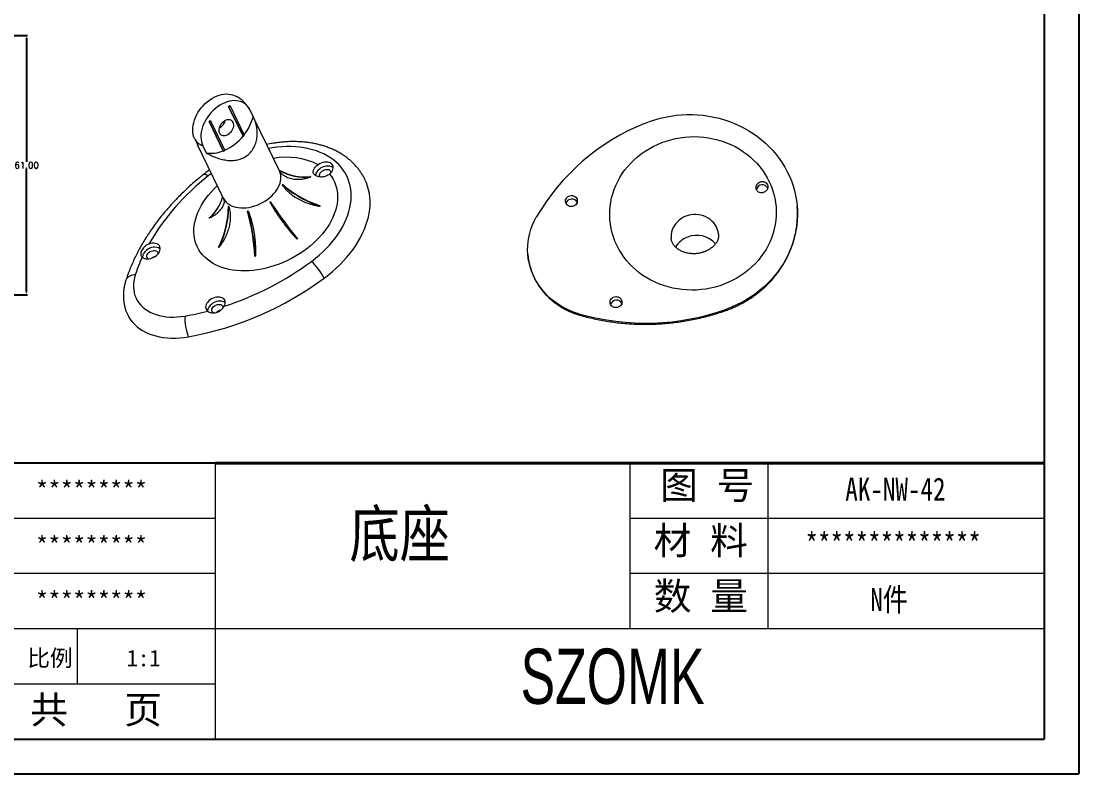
# Model space of a CAD drawing. Header units: inches. Extents: x 725 to 5279, y 573 to 1304.
# Drawn here: x 4174.5 to 4423.3, y 573 to 750.1 of the extents above; entities that cross this region are included whole.
import ezdxf

# ---------------------------------------------------------------- set-up
doc = ezdxf.new("R2010")
doc.units = ezdxf.units.IN
doc.layers.add('文字', color=81, linetype='Continuous')
doc.layers.add('粗实线', color=7, linetype='Continuous', lineweight=30)
doc.layers.add('细实线', color=3, linetype='Continuous', lineweight=9)
doc.styles.get("Standard").update_dxf_attribs({"font": 'txt', "bigfont": 'gbcbig.shx'})
doc.styles.add('宋体', font='', dxfattribs={"width": 0.8, "height": 3.5})
doc.styles.add('长仿宋', font='', dxfattribs={"width": 0.7, "height": 4})
doc.styles.get('宋体').set_extended_font_data('SimSun')
doc.styles.get('长仿宋').set_extended_font_data('SimSun')
doc.dimstyles.new('2', dxfattribs={"dimtxt": 1.5, "dimasz": 0.6, "dimexe": 0.18, "dimexo": 0.0625, "dimgap": 0.09, "dimtad": 0, "dimtih": 1, "dimtoh": 1, "dimzin": 0, "dimdsep": 46, "dimtxsty": 'Standard', "dimcen": 0, "dimclrd": 3, "dimclre": 3, "dimadec": 0, "dimazin": 2, "dimtfac": 1, "dimtofl": 0, "dimtmove": 0, "dimatfit": 3, "dimfxl": 1, "dimtolj": 1, "dimtzin": 0, "dimarcsym": 0})

# ---------------------------------------------------------------- blocks, each defined once
blk = doc.blocks.new('*D66')
at = {"color": 3, "lineweight": -2}
for p, q in [((4124.5, 746.71), (4175.94, 746.71)), ((4175.76, 746.11), (4175.76, 717.05)), ((4175.76, 686.31), (4175.76, 715.37)), ((4124.5, 685.71), (4175.94, 685.71))]:
    blk.add_line(p, q, dxfattribs=at)
at = {"color": 3}
for points in [[(4175.66, 746.11), (4175.86, 746.11), (4175.76, 746.71)], [(4175.66, 686.31), (4175.86, 686.31), (4175.76, 685.71)]]:
    blk.add_solid(points, dxfattribs=at)
at = {"layer": 'Defpoints', "color": 0}
for p in [(4124.43, 746.71), (4175.76, 746.71), (4124.43, 685.71)]:
    blk.add_point(p, dxfattribs=at)
at = {"color": 0, "insert": (4175.76, 716.21), "char_height": 1.5, "attachment_point": 5}
blk.add_mtext('\\A1;61.00', dxfattribs=at)

msp = doc.modelspace()

# ---------------------------------------------------------------- linework, layer by layer
for p, q in [((4423.309, 914.276), (4423.309, 572.957)), ((4415.183, 906.15), (4415.183, 581.083)), ((4220.143, 646.097), (4122.623, 646.097)), ((3953.077, 581.083), (4415.183, 581.083)), ((3940.586, 572.957), (4423.309, 572.957))]:
    msp.add_line(p, q)
at = {"color": 7, "linetype": 'Continuous', "lineweight": 15}
for p, q in [((4223.285, 730.056), (4223.556, 730.265)), ((4226.675, 723.06), (4223.285, 730.056)), ((4223.361, 729.993), (4223.285, 730.056)), ((4223.361, 729.993), (4223.632, 730.202)), ((4226.751, 722.996), (4223.361, 729.993)), ((4223.632, 730.202), (4223.556, 730.265)), ((4223.632, 730.202), (4226.983, 723.286)), ((4229.047, 727.672), (4228.26, 729.298)), ((4218.684, 726.511), (4218.955, 726.72)), ((4218.761, 726.448), (4219.031, 726.657)), ((4219.031, 726.657), (4218.955, 726.72)), ((4219.031, 726.657), (4222.421, 719.66)), ((4235.262, 714.873), (4229.236, 727.312)), ((4222.035, 719.596), (4218.684, 726.511)), ((4218.761, 726.448), (4218.684, 726.511)), ((4222.112, 719.533), (4218.761, 726.448)), ((4215.307, 722.375), (4216.095, 720.749)), ((4226.675, 723.06), (4226.751, 722.996)), ((4216.005, 720.906), (4222.034, 708.464)), ((4217.22, 720.792), (4218.008, 719.166)), ((4222.035, 719.596), (4222.112, 719.533)), ((4220.552, 681.664), (4220.418, 681.55))]:
    msp.add_line(p, q, dxfattribs=at)
at = {"color": 8, "linetype": 'Continuous', "lineweight": 15}
msp.add_line((4219.228, 714.254), (4218.499, 713.689), dxfattribs=at)
at = {"color": 7, "linetype": 'Continuous', "lineweight": 15, "flags": 128}
for points in [[(4215.307, 722.375), (4215.114, 722.845), (4214.973, 723.348), (4214.884, 723.882), (4214.85, 724.44), (4214.869, 725.019), (4214.943, 725.611), (4215.069, 726.213), (4215.248, 726.819), (4215.478, 727.423), (4215.756, 728.02), (4216.079, 728.604), (4216.446, 729.17), (4216.853, 729.714), (4217.295, 730.229), (4217.769, 730.712), (4218.272, 731.157), (4218.797, 731.562), (4219.341, 731.922), (4219.898, 732.234), (4220.463, 732.496), (4221.032, 732.704), (4221.599, 732.857), (4222.159, 732.954), (4222.707, 732.993), (4223.238, 732.975), (4223.747, 732.899), (4224.229, 732.767), (4224.298, 732.743)], [(4228.26, 729.298), (4228.016, 729.729), (4227.725, 730.117), (4227.389, 730.46), (4227.011, 730.754), (4226.594, 730.995), (4226.142, 731.184), (4225.66, 731.316), (4225.151, 731.392), (4224.62, 731.41), (4224.072, 731.37), (4223.512, 731.274), (4222.945, 731.12), (4222.376, 730.912), (4221.811, 730.651), (4221.254, 730.339), (4220.71, 729.979), (4220.185, 729.574), (4219.683, 729.128), (4219.208, 728.646), (4218.766, 728.13), (4218.359, 727.587), (4217.992, 727.021), (4217.669, 726.436), (4217.391, 725.84), (4217.161, 725.236), (4216.982, 724.63), (4216.856, 724.028), (4216.782, 723.435), (4216.763, 722.857), (4216.797, 722.298), (4216.886, 721.765), (4217.027, 721.261), (4217.22, 720.792)], [(4224.364, 726.296), (4224.222, 726.519), (4224.035, 726.697), (4223.809, 726.825), (4223.55, 726.899), (4223.266, 726.916), (4222.967, 726.877), (4222.661, 726.782), (4222.357, 726.634), (4222.065, 726.438), (4221.793, 726.2), (4221.55, 725.926), (4221.343, 725.626), (4221.179, 725.308), (4221.062, 724.982), (4220.996, 724.658), (4220.983, 724.346), (4221.024, 724.054), (4221.116, 723.793), (4221.258, 723.57), (4221.445, 723.392), (4221.671, 723.264), (4221.93, 723.19), (4222.213, 723.173), (4222.513, 723.212), (4222.819, 723.307), (4223.123, 723.455), (4223.415, 723.651), (4223.687, 723.889), (4223.93, 724.163), (4224.137, 724.463), (4224.301, 724.781), (4224.418, 725.107), (4224.484, 725.431), (4224.497, 725.744), (4224.456, 726.035), (4224.364, 726.296)], [(4321.151, 726.059), (4322.339, 726.517), (4323.55, 726.92), (4324.781, 727.267), (4326.028, 727.558), (4327.288, 727.791), (4328.559, 727.965), (4329.837, 728.082), (4331.118, 728.139), (4332.4, 728.138), (4333.68, 728.078), (4334.954, 727.959), (4336.219, 727.781), (4337.472, 727.545), (4338.71, 727.252), (4339.93, 726.902), (4341.129, 726.497), (4342.303, 726.036), (4343.451, 725.522), (4344.568, 724.955), (4345.652, 724.337), (4346.701, 723.67), (4347.712, 722.955), (4348.683, 722.194), (4349.61, 721.388), (4350.492, 720.541), (4351.327, 719.653), (4352.112, 718.728), (4352.846, 717.767), (4353.526, 716.773), (4354.151, 715.749), (4354.719, 714.696), (4355.23, 713.617), (4355.681, 712.516), (4356.072, 711.395), (4356.401, 710.257), (4356.669, 709.104), (4356.873, 707.939), (4357.014, 706.766), (4357.091, 705.587), (4357.105, 704.405), (4357.054, 703.223), (4356.94, 702.044), (4356.762, 700.871), (4356.521, 699.707), (4356.217, 698.555), (4355.852, 697.417), (4355.426, 696.297), (4354.94, 695.197), (4354.396, 694.12), (4353.794, 693.069), (4353.137, 692.046), (4352.425, 691.054), (4351.662, 690.095), (4350.847, 689.172), (4349.985, 688.287), (4349.076, 687.442), (4348.123, 686.639), (4347.129, 685.881), (4346.096, 685.169), (4345.026, 684.504), (4343.922, 683.89), (4342.787, 683.326), (4341.623, 682.815), (4340.434, 682.357)], [(4339.878, 688.223), (4338.829, 687.851), (4337.76, 687.535), (4336.674, 687.275), (4335.574, 687.072), (4334.464, 686.928), (4333.348, 686.842), (4332.229, 686.815), (4331.111, 686.847), (4329.998, 686.937), (4328.893, 687.087), (4327.8, 687.294), (4326.723, 687.558), (4325.664, 687.879), (4324.628, 688.256), (4323.617, 688.687), (4322.636, 689.17), (4321.687, 689.705), (4320.773, 690.289), (4319.897, 690.921), (4319.063, 691.598), (4318.273, 692.319), (4317.529, 693.08), (4316.834, 693.88), (4316.19, 694.716), (4315.6, 695.585), (4315.065, 696.485), (4314.587, 697.412), (4314.167, 698.363), (4313.807, 699.335), (4313.508, 700.326), (4313.272, 701.331), (4313.098, 702.348), (4312.987, 703.373), (4312.941, 704.403), (4312.958, 705.434), (4313.039, 706.464), (4313.183, 707.489), (4313.391, 708.505), (4313.661, 709.509), (4313.993, 710.498), (4314.385, 711.469), (4314.836, 712.418), (4315.345, 713.343), (4315.91, 714.24), (4316.529, 715.106), (4317.201, 715.939), (4317.922, 716.736), (4318.691, 717.495), (4319.506, 718.212), (4320.362, 718.886), (4321.259, 719.514), (4322.192, 720.094), (4323.159, 720.625), (4324.156, 721.104), (4325.181, 721.53), (4326.23, 721.902), (4327.299, 722.219), (4328.385, 722.479), (4329.485, 722.681), (4330.595, 722.826), (4331.711, 722.912), (4332.83, 722.939), (4333.948, 722.907), (4335.061, 722.816), (4336.166, 722.667), (4337.259, 722.46), (4338.336, 722.195), (4339.395, 721.874), (4340.431, 721.498), (4341.442, 721.067), (4342.423, 720.584), (4343.373, 720.049), (4344.286, 719.465), (4345.162, 718.833), (4345.996, 718.156), (4346.786, 717.435), (4347.53, 716.673), (4348.225, 715.873), (4348.869, 715.037), (4349.459, 714.168), (4349.994, 713.269), (4350.473, 712.342), (4350.892, 711.391), (4351.252, 710.419), (4351.551, 709.428), (4351.787, 708.423), (4351.961, 707.406), (4352.072, 706.381), (4352.118, 705.351), (4352.101, 704.319), (4352.02, 703.29), (4351.876, 702.265), (4351.668, 701.249), (4351.398, 700.245), (4351.066, 699.256), (4350.674, 698.285), (4350.223, 697.336), (4349.714, 696.411), (4349.149, 695.514), (4348.53, 694.648), (4347.858, 693.814), (4347.137, 693.017), (4346.368, 692.259), (4345.553, 691.542), (4344.697, 690.868), (4343.8, 690.24), (4342.867, 689.66), (4341.9, 689.129), (4340.903, 688.65), (4339.878, 688.223)], [(4247.031, 714.13), (4247.307, 714.398), (4247.535, 714.687), (4247.708, 714.987), (4247.821, 715.292), (4247.872, 715.591), (4247.859, 715.878), (4247.783, 716.145), (4247.645, 716.383), (4247.45, 716.587), (4247.202, 716.75), (4246.909, 716.868), (4246.578, 716.939), (4246.219, 716.959), (4245.842, 716.929), (4245.457, 716.85), (4245.075, 716.722), (4244.706, 716.551), (4244.36, 716.341)], [(4244.84, 713.445), (4244.758, 713.564), (4244.69, 713.758), (4244.685, 713.972), (4244.741, 714.197), (4244.856, 714.422), (4245.025, 714.637), (4245.24, 714.831)], [(4245.24, 714.831), (4245.491, 714.996), (4245.765, 715.123), (4246.051, 715.207), (4246.335, 715.244), (4246.603, 715.231), (4246.844, 715.171), (4247.045, 715.065), (4247.197, 714.918), (4247.294, 714.738), (4247.331, 714.533), (4247.325, 714.418)], [(4245.757, 689.626), (4246.749, 690.39), (4247.705, 691.183), (4248.622, 692.001), (4249.499, 692.843), (4250.333, 693.707), (4251.121, 694.591), (4251.862, 695.492), (4252.555, 696.409), (4253.197, 697.339), (4253.787, 698.279), (4254.323, 699.228), (4254.804, 700.183), (4255.229, 701.141), (4255.596, 702.101), (4255.906, 703.06), (4256.156, 704.015), (4256.347, 704.964), (4256.478, 705.905), (4256.548, 706.836), (4256.558, 707.753), (4256.507, 708.655), (4256.396, 709.54), (4256.224, 710.406), (4255.993, 711.249), (4255.703, 712.069), (4255.354, 712.862), (4255.351, 712.869)], [(4304.457, 706.592), (4304.166, 706.513), (4303.864, 706.492), (4303.565, 706.533), (4303.283, 706.631), (4303.032, 706.783), (4302.822, 706.982), (4302.665, 707.219), (4302.567, 707.481), (4302.532, 707.758), (4302.564, 708.036), (4302.659, 708.302), (4302.813, 708.544), (4303.02, 708.75), (4303.27, 708.91), (4303.55, 709.018), (4303.849, 709.069), (4304.151, 709.059), (4304.443, 708.989), (4304.711, 708.863), (4304.943, 708.686), (4305.127, 708.467), (4305.255, 708.216), (4305.322, 707.945), (4305.324, 707.666), (4305.26, 707.392), (4305.135, 707.137), (4304.953, 706.912), (4304.723, 706.727), (4304.457, 706.592)], [(4305.697, 681.242), (4304.674, 681.57), (4303.676, 681.957), (4302.707, 682.4), (4301.77, 682.899), (4300.87, 683.45), (4300.009, 684.053), (4299.191, 684.704), (4298.42, 685.402), (4297.697, 686.142), (4297.026, 686.924), (4296.41, 687.743), (4295.851, 688.596), (4295.351, 689.48), (4294.912, 690.392), (4294.536, 691.329), (4294.223, 692.285), (4293.976, 693.259), (4293.796, 694.245), (4293.682, 695.241), (4293.636, 696.242), (4293.657, 697.245), (4293.746, 698.246), (4293.903, 699.24), (4294.125, 700.224), (4294.414, 701.194), (4294.767, 702.147), (4295.183, 703.078), (4295.661, 703.984)], [(4202.962, 694.588), (4203.2, 694.42), (4203.483, 694.296), (4203.804, 694.218), (4204.155, 694.189), (4204.525, 694.209), (4204.905, 694.278), (4205.285, 694.394), (4205.654, 694.554), (4206.002, 694.754), (4206.32, 694.988), (4206.599, 695.25), (4206.832, 695.532), (4207.013, 695.828), (4207.136, 696.129), (4207.199, 696.427), (4207.199, 696.714), (4207.137, 696.983), (4207.014, 697.225), (4206.833, 697.435), (4206.601, 697.607), (4206.321, 697.736), (4206.004, 697.819), (4205.656, 697.853), (4205.287, 697.838), (4204.907, 697.774), (4204.527, 697.662)], [(4204.346, 694.193), (4204.215, 694.294), (4204.089, 694.458), (4204.022, 694.652), (4204.016, 694.867), (4204.073, 695.092), (4204.188, 695.317), (4204.357, 695.532), (4204.572, 695.726)], [(4204.572, 695.726), (4204.822, 695.89), (4205.097, 696.017), (4205.383, 696.101), (4205.667, 696.138), (4205.935, 696.126), (4206.175, 696.065), (4206.376, 695.959), (4206.529, 695.813), (4206.626, 695.633), (4206.662, 695.427), (4206.657, 695.313)], [(4201.336, 690.408), (4201.134, 689.681), (4200.995, 688.961), (4200.921, 688.25), (4200.91, 687.552), (4200.964, 686.87), (4201.081, 686.209), (4201.262, 685.57), (4201.506, 684.957), (4201.811, 684.373), (4202.176, 683.821), (4202.599, 683.304), (4203.078, 682.823), (4203.611, 682.382), (4204.195, 681.982), (4204.827, 681.626), (4205.505, 681.315), (4206.225, 681.051), (4206.983, 680.835), (4207.776, 680.667), (4208.6, 680.55), (4209.451, 680.482), (4210.325, 680.466), (4211.217, 680.5), (4212.124, 680.585), (4213.04, 680.72)], [(4222.232, 683.008), (4222.385, 683.307), (4222.479, 683.608), (4222.511, 683.901), (4222.481, 684.18), (4222.389, 684.437), (4222.237, 684.664), (4222.031, 684.856), (4221.774, 685.008), (4221.475, 685.114), (4221.141, 685.174), (4220.782, 685.184), (4220.407, 685.145), (4220.026, 685.057), (4219.649, 684.923), (4219.287, 684.748), (4218.95, 684.534), (4218.646, 684.288), (4218.383, 684.018), (4218.17, 683.729), (4218.011, 683.43), (4217.911, 683.13), (4217.872, 682.835), (4217.896, 682.554), (4217.982, 682.295), (4218.128, 682.064), (4218.329, 681.868)], [(4314.955, 682.802), (4314.663, 682.722), (4314.361, 682.702), (4314.062, 682.742), (4313.781, 682.84), (4313.529, 682.993), (4313.32, 683.192), (4313.163, 683.428), (4313.065, 683.691), (4313.03, 683.967), (4313.061, 684.245), (4313.156, 684.511), (4313.311, 684.753), (4313.518, 684.959), (4313.768, 685.12), (4314.048, 685.228), (4314.346, 685.278), (4314.649, 685.268), (4314.941, 685.198), (4315.209, 685.072), (4315.44, 684.895), (4315.625, 684.677), (4315.753, 684.426), (4315.82, 684.154), (4315.822, 683.875), (4315.758, 683.602), (4315.632, 683.346), (4315.451, 683.121), (4315.221, 682.937), (4314.955, 682.802)], [(4219.831, 681.441), (4219.697, 681.499), (4219.519, 681.626), (4219.394, 681.79), (4219.327, 681.984), (4219.321, 682.199), (4219.377, 682.424), (4219.493, 682.649), (4219.662, 682.863), (4219.876, 683.058)], [(4219.876, 683.058), (4220.127, 683.222), (4220.402, 683.349), (4220.688, 683.433), (4220.971, 683.47), (4221.24, 683.458), (4221.48, 683.397), (4221.681, 683.291), (4221.834, 683.145), (4221.93, 682.965), (4221.967, 682.759), (4221.955, 682.602)], [(4199.54, 680.984), (4199.819, 680.46), (4200.218, 679.839), (4200.675, 679.252), (4201.189, 678.702), (4201.757, 678.19), (4202.378, 677.718), (4203.048, 677.288), (4203.766, 676.902), (4204.529, 676.561), (4205.333, 676.267), (4206.175, 676.021), (4207.053, 675.823), (4207.963, 675.675), (4208.9, 675.577), (4209.863, 675.529), (4210.847, 675.532), (4211.848, 675.585), (4212.862, 675.689), (4213.885, 675.843)]]:
    msp.add_lwpolyline(points, dxfattribs=at)
at = {"color": 8, "linetype": 'Continuous', "lineweight": 15, "flags": 128}
for points in [[(4242.787, 693.585), (4243.716, 694.302), (4244.607, 695.047), (4245.459, 695.819), (4246.269, 696.615), (4247.034, 697.432), (4247.753, 698.268), (4248.422, 699.121), (4249.041, 699.988), (4249.608, 700.867), (4250.12, 701.754), (4250.577, 702.649), (4250.976, 703.547), (4251.317, 704.446), (4251.599, 705.344), (4251.821, 706.239), (4251.983, 707.126), (4252.083, 708.004), (4252.121, 708.87), (4252.098, 709.722), (4252.014, 710.558), (4251.868, 711.373), (4251.661, 712.168), (4251.394, 712.938), (4251.068, 713.682), (4250.683, 714.398), (4250.241, 715.083), (4249.743, 715.735), (4249.19, 716.353), (4248.584, 716.935), (4247.927, 717.479), (4247.22, 717.984), (4246.466, 718.447), (4245.668, 718.868), (4244.826, 719.246), (4243.944, 719.578), (4243.025, 719.865), (4242.071, 720.106), (4241.084, 720.299), (4240.068, 720.445), (4239.026, 720.542), (4237.961, 720.591), (4236.875, 720.591), (4235.773, 720.543), (4234.657, 720.446), (4233.53, 720.301), (4232.699, 720.164)], [(4217.438, 714.1), (4217.476, 714.123), (4217.606, 714.147), (4217.777, 714.114), (4217.986, 714.026), (4218.228, 713.883), (4218.499, 713.689)], [(4222.034, 708.464), (4222.128, 708.283), (4222.385, 707.892), (4222.697, 707.534), (4223.061, 707.213), (4223.474, 706.931), (4223.932, 706.69), (4224.432, 706.494), (4224.969, 706.342), (4225.539, 706.238), (4226.136, 706.181), (4226.754, 706.173), (4227.39, 706.212), (4228.036, 706.3), (4228.688, 706.435), (4229.34, 706.616), (4229.985, 706.841), (4230.619, 707.109), (4231.235, 707.417), (4231.829, 707.762), (4232.395, 708.142), (4232.927, 708.552), (4233.423, 708.99), (4233.876, 709.451), (4234.283, 709.932), (4234.641, 710.429), (4234.946, 710.936), (4235.196, 711.449), (4235.388, 711.965), (4235.521, 712.477), (4235.593, 712.983), (4235.605, 713.477), (4235.555, 713.956), (4235.445, 714.414), (4235.275, 714.848), (4235.262, 714.873)], [(4247.031, 714.13), (4247.471, 713.545), (4247.855, 712.928), (4248.182, 712.282), (4248.451, 711.608), (4248.66, 710.909), (4248.81, 710.188), (4248.898, 709.447), (4248.926, 708.689), (4248.893, 707.917), (4248.799, 707.133), (4248.644, 706.34), (4248.43, 705.541), (4248.156, 704.739), (4247.824, 703.937), (4247.435, 703.138), (4246.99, 702.345), (4246.491, 701.56), (4245.941, 700.786), (4245.339, 700.026), (4244.69, 699.284), (4243.995, 698.561), (4243.257, 697.86), (4242.479, 697.183), (4241.662, 696.534), (4240.811, 695.914), (4239.928, 695.326), (4239.017, 694.772), (4238.08, 694.254), (4237.122, 693.773), (4236.145, 693.332), (4235.153, 692.932), (4234.15, 692.574), (4233.139, 692.261), (4232.124, 691.992), (4231.109, 691.768), (4230.097, 691.592), (4229.092, 691.463), (4228.098, 691.382), (4227.118, 691.348), (4226.156, 691.363), (4225.214, 691.426), (4224.298, 691.537), (4223.409, 691.696), (4222.551, 691.901), (4221.728, 692.153), (4220.941, 692.45), (4220.195, 692.791), (4219.491, 693.175), (4218.833, 693.6), (4218.222, 694.066), (4217.661, 694.57), (4217.152, 695.111), (4216.697, 695.686), (4216.296, 696.294), (4215.953, 696.932), (4215.668, 697.599), (4215.441, 698.291), (4215.275, 699.006), (4215.169, 699.741), (4215.124, 700.495), (4215.139, 701.263), (4215.216, 702.044), (4215.354, 702.835), (4215.551, 703.632), (4215.808, 704.433), (4216.124, 705.236), (4216.497, 706.036), (4216.925, 706.831), (4217.409, 707.619), (4217.945, 708.396), (4218.532, 709.16), (4219.168, 709.908), (4219.85, 710.637), (4220.576, 711.345), (4220.619, 711.384)], [(4338.544, 699.885), (4338.523, 700.092), (4338.422, 700.642), (4338.257, 701.178), (4338.029, 701.693), (4337.743, 702.182), (4337.4, 702.638), (4337.005, 703.057), (4336.563, 703.434), (4336.078, 703.764), (4335.557, 704.043), (4335.006, 704.269), (4334.431, 704.437), (4333.838, 704.547), (4333.235, 704.598), (4332.629, 704.587), (4332.027, 704.517), (4331.436, 704.387), (4330.862, 704.198), (4330.314, 703.955), (4329.796, 703.658), (4329.316, 703.311), (4328.878, 702.92), (4328.488, 702.487), (4328.151, 702.019), (4327.87, 701.521), (4327.648, 700.998), (4327.489, 700.457), (4327.394, 699.904), (4327.365, 699.346), (4327.38, 698.995)], [(4340.434, 682.357), (4340.437, 682.195), (4340.415, 682.096), (4340.385, 682.067)]]:
    msp.add_lwpolyline(points, dxfattribs=at)
at = {"color": 7, "linetype": 'Continuous', "lineweight": 15}
for centre, radius, start, end in [((4221.783, 725.836), 7.35, 30.77831, 69.99129), ((4219.788, 727.488), 2.831, 296.59168, 344.17792), ((4217.698, 730.603), 11.722, 321.99712, 345.51845), ((4340.618, 677.827), 52.012, 111.9795, 149.80733), ((4218.645, 724.46), 3.935, 211.98973, 248.77986), ((4217.522, 730.458), 11.769, 294.39326, 321.04972), ((4216.861, 731.135), 12.808, 320.5499, 322.20802), ((4219.308, 726.063), 7.018, 259.32739, 292.86686), ((4218.667, 728.348), 9.464, 291.34248, 293.3712), ((4241.186, 725.609), 12.134, 240.24842, 276.5145), ((4241.262, 725.53), 12.118, 239.85548, 276.527), ((4245.957, 713.407), 2.297, 124.21365, 170.37525), ((4246.527, 713.276), 2.754, 60.68551, 132.50644), ((4252.87, 669.621), 55.887, 127.95359, 149.88431), ((4253.006, 731.381), 26.032, 229.01974, 251.74233), ((4252.984, 731.277), 26.032, 229.01974, 251.74233), ((4348.821, 710.181), 1.429, 25.77717, 166.65049), ((4212.516, 711.104), 9.647, 310.057, 346.07859), ((4212.526, 711.218), 9.663, 310.07318, 345.42281), ((4308.689, 756.221), 89.994, 212.75412, 219.63013), ((4308.797, 756.305), 89.994, 212.75412, 219.63013), ((4304.007, 706.831), 1.435, 26.87508, 162.22126), ((4201.33, 706.674), 21.911, 333.47597, 359.65699), ((4201.407, 706.61), 21.911, 333.47597, 359.65699), ((4173.463, 691.153), 56.137, 3.74197, 14.72994), ((4173.594, 691.167), 56.137, 3.74197, 14.72994), ((4333.183, 694.128), 5.526, 110.45728, 149.35224), ((4333.414, 693.895), 5.827, 40.72153, 111.78417), ((4205.858, 694.171), 2.754, 60.68551, 132.50644), ((4237.049, 678.923), 37.515, 155.3187, 162.17224), ((4205.236, 694.349), 2.227, 123.77391, 175.04368), ((4206.499, 692.694), 2.062, 109.51623, 122.18605), ((4200.088, 751.302), 71.795, 287.96466, 306.49337), ((4232.824, 683.017), 14.523, 27.06863, 46.68585), ((4200.407, 750.75), 76.11, 280.20036, 306.5729), ((4314.505, 683.04), 1.435, 26.87508, 162.22126), ((4201.721, 745.625), 65.885, 279.8931, 284.60059), ((4220.541, 681.681), 2.227, 123.77391, 175.04368), ((4221.163, 681.503), 2.754, 60.68551, 132.50644), ((4221.788, 680.058), 2.027, 101.98411, 127.58613), ((4321.334, 735.717), 56.675, 253.98376, 289.69521), ((4223.2, 679.968), 10.188, 175.76652, 203.88554)]:
    msp.add_arc(centre, radius, start, end, dxfattribs=at)
at = {"color": 8, "linetype": 'Continuous', "lineweight": 15}
for centre, radius, start, end in [((4236.977, 701.678), 16.417, 63.27257, 100.9892), ((4201.122, 688.216), 2.203, 84.41599, 154.8462), ((4305.976, 681.19), 0.284, 169.42315, 234.42029)]:
    msp.add_arc(centre, radius, start, end, dxfattribs=at)
at = {"color": 7, "linetype": 'Continuous', "lineweight": 15}
for points, knots in [([(4218.008, 719.166), (4218.352, 718.954), (4218.713, 718.752), (4219.466, 718.375), (4219.858, 718.201), (4220.671, 717.889), (4221.086, 717.754), (4221.927, 717.536), (4222.355, 717.452), (4223.007, 717.372), (4223.226, 717.353), (4223.661, 717.332), (4223.878, 717.331), (4224.527, 717.352), (4224.957, 717.402), (4225.809, 717.589), (4226.217, 717.722), (4226.997, 718.076), (4227.371, 718.299), (4228.045, 718.817), (4228.349, 719.112), (4228.754, 719.609), (4228.879, 719.782), (4229.108, 720.138), (4229.212, 720.321), (4229.496, 720.887), (4229.648, 721.288), (4229.872, 722.101), (4229.947, 722.515), (4230.009, 723.145), (4230.021, 723.356), (4230.029, 723.776), (4230.025, 723.985), (4229.991, 724.609), (4229.938, 725.021), (4229.816, 725.63), (4229.768, 725.832), (4229.659, 726.225), (4229.598, 726.418), (4229.396, 726.982), (4229.235, 727.34), (4229.047, 727.672)], [0, 0, 0, 0, 0.0625, 0.0625, 0.125, 0.125, 0.1875, 0.1875, 0.25, 0.25, 0.28125, 0.28125, 0.3125, 0.3125, 0.375, 0.375, 0.4375, 0.4375, 0.5, 0.5, 0.5625, 0.5625, 0.59375, 0.59375, 0.625, 0.625, 0.6875, 0.6875, 0.75, 0.75, 0.78125, 0.78125, 0.8125, 0.8125, 0.875, 0.875, 0.90625, 0.90625, 0.9375, 0.9375, 1, 1, 1, 1]), ([(4255.346, 712.866), (4255.311, 712.942), (4255.153, 713.286), (4254.82, 713.873), (4254.346, 714.623), (4253.82, 715.341), (4253.247, 716.029), (4252.627, 716.684), (4251.961, 717.306), (4251.251, 717.892), (4250.497, 718.442), (4249.701, 718.955), (4248.865, 719.428), (4247.99, 719.861), (4247.078, 720.252), (4246.131, 720.601), (4245.152, 720.906), (4244.142, 721.166), (4243.104, 721.381), (4242.042, 721.551), (4240.957, 721.674), (4239.853, 721.751), (4238.732, 721.782), (4237.597, 721.766), (4236.451, 721.705), (4235.296, 721.599), (4234.135, 721.446), (4233.118, 721.279), (4232.489, 721.145), (4232.248, 721.094)], [0, 0, 0, 0, 0.0104391, 0.047412, 0.0843779, 0.1213813, 0.1584684, 0.1956817, 0.2330587, 0.27063, 0.3084188, 0.3464395, 0.3846978, 0.4231909, 0.4619077, 0.5008308, 0.5399378, 0.579203, 0.6185993, 0.6580999, 0.6976797, 0.7373158, 0.7769887, 0.816682, 0.8563807, 0.8960742, 0.9357561, 0.9754226, 1, 1, 1, 1]), ([(4216.095, 720.749), (4216.045, 720.828), (4215.984, 720.926), (4215.962, 721.016), (4215.957, 721.033)], [0, 0, 0, 0, 0.8091387, 1, 1, 1, 1]), ([(4218.803, 715.132), (4218.749, 715.095), (4218.366, 714.826), (4217.915, 714.478), (4217.52, 714.165), (4217.438, 714.1)], [0, 0, 0, 0, 0.1132289, 0.8151085, 1, 1, 1, 1]), ([(4235.74, 714.228), (4235.73, 714.236), (4235.695, 714.265), (4235.599, 714.361), (4235.464, 714.528), (4235.342, 714.709), (4235.285, 714.835), (4235.268, 714.875)], [0, 0, 0, 0, 0.0904795, 0.3217325, 0.5773739, 0.8669687, 1, 1, 1, 1]), ([(4235.744, 714.234), (4235.848, 714.146), (4236.112, 713.921), (4236.59, 713.626), (4237.162, 713.349), (4237.77, 713.14), (4238.408, 712.994), (4239.084, 712.913), (4239.849, 712.898), (4240.704, 712.974), (4241.657, 713.159), (4242.307, 713.378), (4242.639, 713.49)], [0, 0, 0, 0, 0.06181516, 0.15735445, 0.25359636, 0.34646027, 0.43996891, 0.53551097, 0.63175567, 0.75169599, 0.87303684, 1, 1, 1, 1]), ([(4235.812, 714.171), (4235.813, 714.17), (4235.819, 714.167), (4235.799, 714.178), (4235.768, 714.205), (4235.76, 714.211)], [0, 0, 0, 0, 0.1536579, 0.7949836, 1, 1, 1, 1]), ([(4247.031, 714.13), (4246.908, 714.024), (4246.774, 713.929), (4246.486, 713.76), (4246.332, 713.687), (4246.017, 713.57), (4245.853, 713.525), (4245.521, 713.461), (4245.355, 713.443), (4245.026, 713.433), (4244.862, 713.442), (4244.548, 713.482), (4244.398, 713.513), (4244.112, 713.598), (4243.979, 713.651), (4243.74, 713.773), (4243.631, 713.843), (4243.446, 713.996), (4243.37, 714.078), (4243.25, 714.254), (4243.206, 714.348), (4243.155, 714.541), (4243.146, 714.641), (4243.163, 714.849), (4243.187, 714.954), (4243.268, 715.169), (4243.325, 715.28), (4243.466, 715.5), (4243.549, 715.609), (4243.744, 715.828), (4243.854, 715.937), (4244.093, 716.144), (4244.222, 716.245), (4244.36, 716.341)], [0, 0, 0, 0, 0.0625, 0.0625, 0.125, 0.125, 0.1875, 0.1875, 0.25, 0.25, 0.3125, 0.3125, 0.375, 0.375, 0.4375, 0.4375, 0.5, 0.5, 0.5625, 0.5625, 0.625, 0.625, 0.6875, 0.6875, 0.75, 0.75, 0.8125, 0.8125, 0.875, 0.875, 0.9375, 0.9375, 1, 1, 1, 1]), ([(4217.438, 714.1), (4217.204, 713.911), (4216.529, 713.367), (4215.439, 712.448), (4214.182, 711.336), (4212.96, 710.199), (4211.776, 709.04), (4210.63, 707.859), (4209.525, 706.658), (4208.461, 705.437), (4207.439, 704.199), (4206.462, 702.944), (4205.529, 701.674), (4204.642, 700.39), (4203.802, 699.093), (4203.011, 697.785), (4202.269, 696.468), (4201.577, 695.142), (4200.936, 693.809), (4200.347, 692.472), (4199.811, 691.13), (4199.412, 690.023), (4199.197, 689.364), (4199.128, 689.152)], [0, 0, 0, 0, 0.0265781, 0.0765254, 0.1264866, 0.1764603, 0.2264467, 0.2764458, 0.326457, 0.3764797, 0.4265127, 0.4765542, 0.526602, 0.5766532, 0.6267031, 0.6767471, 0.7267799, 0.7767954, 0.8267865, 0.8767454, 0.9266632, 0.9765305, 1, 1, 1, 1]), ([(4349.519, 712.192), (4349.442, 712.237), (4349.361, 712.274), (4349.192, 712.333), (4349.103, 712.354), (4348.922, 712.379), (4348.832, 712.382), (4348.649, 712.372), (4348.556, 712.358), (4348.29, 712.291), (4348.118, 712.212), (4347.82, 711.998), (4347.69, 711.862), (4347.54, 711.634), (4347.497, 711.552), (4347.428, 711.385), (4347.402, 711.299), (4347.367, 711.124), (4347.358, 711.034), (4347.358, 710.859), (4347.366, 710.772), (4347.402, 710.601), (4347.429, 710.518), (4347.499, 710.363), (4347.543, 710.289), (4347.645, 710.152), (4347.702, 710.091), (4347.831, 709.98), (4347.903, 709.931), (4348.129, 709.81), (4348.3, 709.758), (4348.564, 709.731), (4348.654, 709.73), (4348.835, 709.744), (4348.925, 709.759), (4349.102, 709.804), (4349.19, 709.835), (4349.358, 709.91), (4349.439, 709.955), (4349.591, 710.058), (4349.663, 710.117), (4349.793, 710.243), (4349.851, 710.312), (4349.955, 710.46), (4349.999, 710.537), (4350.07, 710.697), (4350.097, 710.781), (4350.134, 710.951), (4350.144, 711.036), (4350.144, 711.207), (4350.136, 711.294), (4350.083, 711.543), (4350.011, 711.704), (4349.807, 711.981), (4349.674, 712.101), (4349.519, 712.192)], [0, 0, 0, 0, 0.03125, 0.03125, 0.0625, 0.0625, 0.09375, 0.09375, 0.125, 0.125, 0.1875, 0.1875, 0.25, 0.25, 0.28125, 0.28125, 0.3125, 0.3125, 0.34375, 0.34375, 0.375, 0.375, 0.40625, 0.40625, 0.4375, 0.4375, 0.46875, 0.46875, 0.5, 0.5, 0.5625, 0.5625, 0.59375, 0.59375, 0.625, 0.625, 0.65625, 0.65625, 0.6875, 0.6875, 0.71875, 0.71875, 0.75, 0.75, 0.78125, 0.78125, 0.8125, 0.8125, 0.84375, 0.84375, 0.875, 0.875, 0.9375, 0.9375, 1, 1, 1, 1]), ([(4235.912, 711.625), (4236.11, 711.317), (4236.337, 711.017), (4236.717, 710.576), (4236.851, 710.431), (4237.132, 710.145), (4237.281, 710.003), (4238.051, 709.31), (4238.75, 708.81), (4239.729, 708.253), (4239.931, 708.144), (4240.34, 707.937), (4240.548, 707.838), (4241.18, 707.555), (4241.613, 707.385), (4242.28, 707.157), (4242.505, 707.086), (4242.962, 706.952), (4243.194, 706.89), (4243.891, 706.719), (4244.358, 706.627), (4244.828, 706.555)], [0, 0, 0, 0, 0.125, 0.125, 0.1875, 0.1875, 0.25, 0.25, 0.5, 0.5, 0.5625, 0.5625, 0.625, 0.625, 0.75, 0.75, 0.8125, 0.8125, 0.875, 0.875, 1, 1, 1, 1]), ([(4222.243, 707.634), (4222.216, 707.503), (4222.149, 707.182), (4221.957, 706.689), (4221.683, 706.165), (4221.339, 705.671), (4220.932, 705.206), (4220.455, 704.769), (4219.923, 704.374), (4219.348, 704.019), (4218.932, 703.82), (4218.724, 703.72)], [0, 0, 0, 0, 0.0803576, 0.1973258, 0.3151541, 0.4288482, 0.5433316, 0.6603046, 0.7781379, 0.8887062, 1, 1, 1, 1]), ([(4222.028, 708.462), (4222.061, 708.395), (4222.135, 708.242), (4222.2, 708.013), (4222.237, 707.815), (4222.247, 707.683), (4222.245, 707.604), (4222.244, 707.599), (4222.244, 707.597)], [0, 0, 0, 0, 0.1642672, 0.3771951, 0.5608376, 0.7248365, 0.8747071, 1, 1, 1, 1]), ([(4233.004, 707.531), (4233.094, 707.363), (4233.188, 707.192), (4233.384, 706.842), (4233.487, 706.664), (4233.804, 706.126), (4234.028, 705.762), (4234.501, 705.021), (4234.75, 704.644), (4235.144, 704.07), (4235.278, 703.878), (4235.549, 703.496), (4235.686, 703.306), (4236.102, 702.736), (4236.387, 702.36), (4236.969, 701.611), (4237.269, 701.237), (4237.87, 700.51), (4238.172, 700.156), (4238.627, 699.639), (4238.779, 699.47), (4239.08, 699.139), (4239.229, 698.978), (4239.378, 698.82)], [0, 0, 0, 0, 0.0625, 0.0625, 0.125, 0.125, 0.25, 0.25, 0.375, 0.375, 0.4375, 0.4375, 0.5, 0.5, 0.625, 0.625, 0.75, 0.75, 0.875, 0.875, 0.9375, 0.9375, 1, 1, 1, 1]), ([(4223.317, 706.479), (4223.373, 706.308), (4223.423, 706.132), (4223.51, 705.772), (4223.547, 705.586), (4223.637, 705.023), (4223.67, 704.637), (4223.682, 703.847), (4223.662, 703.442), (4223.591, 702.819), (4223.56, 702.609), (4223.485, 702.188), (4223.441, 701.977), (4223.29, 701.343), (4223.163, 700.919), (4222.857, 700.067), (4222.68, 699.644), (4222.279, 698.814), (4222.057, 698.405), (4221.688, 697.801), (4221.559, 697.6), (4221.292, 697.207), (4221.154, 697.015), (4221.011, 696.826)], [0, 0, 0, 0, 0.0625, 0.0625, 0.125, 0.125, 0.25, 0.25, 0.375, 0.375, 0.4375, 0.4375, 0.5, 0.5, 0.625, 0.625, 0.75, 0.75, 0.875, 0.875, 0.9375, 0.9375, 1, 1, 1, 1]), ([(4227.886, 705.441), (4228.029, 705.091), (4228.166, 704.721), (4228.36, 704.137), (4228.423, 703.938), (4228.546, 703.529), (4228.606, 703.318), (4228.893, 702.253), (4229.083, 701.361), (4229.273, 700.196), (4229.308, 699.96), (4229.374, 699.487), (4229.404, 699.251), (4229.485, 698.544), (4229.528, 698.073), (4229.575, 697.368), (4229.588, 697.133), (4229.609, 696.663), (4229.616, 696.428), (4229.629, 695.73), (4229.626, 695.275), (4229.611, 694.831)], [0, 0, 0, 0, 0.125, 0.125, 0.1875, 0.1875, 0.25, 0.25, 0.5, 0.5, 0.5625, 0.5625, 0.625, 0.625, 0.75, 0.75, 0.8125, 0.8125, 0.875, 0.875, 1, 1, 1, 1]), ([(4340.385, 682.067), (4340.597, 682.145), (4341.189, 682.362), (4342.145, 682.758), (4343.242, 683.269), (4344.313, 683.829), (4345.354, 684.434), (4346.364, 685.085), (4347.34, 685.78), (4348.281, 686.516), (4349.183, 687.293), (4350.045, 688.109), (4350.864, 688.961), (4351.64, 689.848), (4352.37, 690.768), (4353.053, 691.719), (4353.687, 692.698), (4354.271, 693.703), (4354.803, 694.732), (4355.282, 695.783), (4355.707, 696.853), (4356.078, 697.94), (4356.393, 699.041), (4356.652, 700.154), (4356.855, 701.276), (4356.999, 702.405), (4357.086, 703.469), (4357.098, 704.157), (4357.103, 704.466)], [0, 0, 0, 0, 0.02213909, 0.06176799, 0.10139527, 0.14101289, 0.18061906, 0.22021195, 0.25978968, 0.29935035, 0.33889206, 0.37841296, 0.41791125, 0.45738523, 0.49683338, 0.53625436, 0.57564708, 0.61501075, 0.65434491, 0.69364948, 0.73292478, 0.77217156, 0.81139102, 0.8505848, 0.88975499, 0.92890405, 0.96803487, 1, 1, 1, 1]), ([(4357.105, 704.527), (4357.106, 704.576), (4357.119, 705.002), (4357.097, 705.677), (4357.047, 706.301), (4357.027, 706.548)], [0, 0, 0, 0, 0.0723414, 0.6329283, 1, 1, 1, 1]), ([(4338.539, 699.884), (4338.544, 699.842), (4338.562, 699.685), (4338.546, 699.42), (4338.495, 699.087), (4338.406, 698.766), (4338.283, 698.453), (4338.122, 698.135), (4337.919, 697.813), (4337.668, 697.488), (4337.381, 697.177), (4337.058, 696.881), (4336.7, 696.604), (4336.311, 696.348), (4335.892, 696.117), (4335.543, 695.955), (4335.334, 695.873), (4335.28, 695.852)], [0, 0, 0, 0, 0.0388637, 0.1431464, 0.2365264, 0.3210038, 0.3985677, 0.4707199, 0.5458361, 0.6160659, 0.6824511, 0.7458479, 0.8068971, 0.8660947, 0.9238358, 0.9804418, 1, 1, 1, 1]), ([(4204.527, 697.662), (4204.431, 697.628), (4204.336, 697.587), (4204.152, 697.495), (4204.064, 697.443), (4203.805, 697.275), (4203.644, 697.144), (4203.353, 696.865), (4203.22, 696.713), (4202.991, 696.407), (4202.895, 696.253), (4202.738, 695.944), (4202.681, 695.797), (4202.627, 695.584), (4202.615, 695.514), (4202.602, 695.379), (4202.601, 695.315), (4202.617, 695.126), (4202.651, 695.006), (4202.769, 694.786), (4202.852, 694.684), (4202.962, 694.588)], [0, 0, 0, 0, 0.0625, 0.0625, 0.125, 0.125, 0.25, 0.25, 0.375, 0.375, 0.5, 0.5, 0.625, 0.625, 0.6875, 0.6875, 0.75, 0.75, 0.875, 0.875, 1, 1, 1, 1]), ([(4335.28, 695.852), (4335.223, 695.831), (4335.013, 695.752), (4334.634, 695.633), (4334.138, 695.515), (4333.631, 695.431), (4333.119, 695.384), (4332.605, 695.373), (4332.096, 695.398), (4331.597, 695.459), (4331.111, 695.553), (4330.645, 695.68), (4330.2, 695.835), (4329.782, 696.018), (4329.393, 696.225), (4329.036, 696.452), (4328.711, 696.696), (4328.421, 696.954), (4328.167, 697.224), (4327.947, 697.503), (4327.762, 697.79), (4327.61, 698.085), (4327.494, 698.391), (4327.413, 698.695), (4327.393, 698.898), (4327.383, 698.996)], [0, 0, 0, 0, 0.0141722, 0.0524279, 0.0903747, 0.1281023, 0.1657254, 0.203353, 0.2410634, 0.2789599, 0.3171575, 0.355781, 0.3949689, 0.4348783, 0.4756893, 0.5176116, 0.5608921, 0.605825, 0.6527673, 0.7021608, 0.7545653, 0.8107088, 0.8715509, 0.9383089, 1, 1, 1, 1]), ([(4293.683, 695.291), (4293.703, 695.051), (4293.748, 694.499), (4293.886, 693.642), (4294.086, 692.722), (4294.343, 691.815), (4294.655, 690.925), (4295.021, 690.053), (4295.44, 689.202), (4295.91, 688.376), (4296.431, 687.577), (4297, 686.808), (4297.615, 686.071), (4298.275, 685.368), (4298.978, 684.702), (4299.721, 684.075), (4300.501, 683.49), (4301.317, 682.948), (4302.166, 682.451), (4303.044, 682), (4303.95, 681.598), (4304.872, 681.245), (4305.5, 681.053), (4305.811, 680.958)], [0, 0, 0, 0, 0.0367176, 0.0846123, 0.1325052, 0.1804055, 0.228322, 0.2762631, 0.3242363, 0.3722485, 0.4203054, 0.4684116, 0.5165706, 0.5647849, 0.6130555, 0.6613826, 0.7097655, 0.7582024, 0.8066912, 0.8552288, 0.9038121, 0.9524373, 1, 1, 1, 1]), ([(4199.128, 689.152), (4199.079, 688.993), (4198.946, 688.561), (4198.775, 687.851), (4198.631, 687.028), (4198.547, 686.209), (4198.522, 685.401), (4198.555, 684.606), (4198.647, 683.826), (4198.794, 683.065), (4198.997, 682.326), (4199.242, 681.63), (4199.446, 681.193), (4199.542, 680.985)], [0, 0, 0, 0, 0.057578, 0.1563975, 0.2546327, 0.351952, 0.4482993, 0.5436662, 0.6380914, 0.7316575, 0.8244846, 0.9167225, 1, 1, 1, 1]), ([(4218.329, 681.868), (4218.387, 681.823), (4218.452, 681.779), (4218.59, 681.699), (4218.663, 681.661), (4218.898, 681.56), (4219.073, 681.506), (4219.437, 681.439), (4219.632, 681.425), (4220.022, 681.444), (4220.218, 681.477), (4220.61, 681.591), (4220.797, 681.671), (4221.066, 681.821), (4221.154, 681.876), (4221.322, 681.994), (4221.403, 682.057), (4221.635, 682.255), (4221.778, 682.402), (4222.029, 682.701), (4222.139, 682.856), (4222.232, 683.008)], [0, 0, 0, 0, 0.0625, 0.0625, 0.125, 0.125, 0.25, 0.25, 0.375, 0.375, 0.5, 0.5, 0.625, 0.625, 0.6875, 0.6875, 0.75, 0.75, 0.875, 0.875, 1, 1, 1, 1]), ([(4305.811, 680.958), (4306.11, 680.873), (4306.962, 680.632), (4308.38, 680.274), (4310.067, 679.9), (4311.768, 679.579), (4313.48, 679.311), (4315.202, 679.095), (4316.931, 678.933), (4318.666, 678.824), (4320.404, 678.768), (4322.144, 678.766), (4323.884, 678.817), (4325.622, 678.921), (4327.356, 679.079), (4329.084, 679.29), (4330.804, 679.554), (4332.515, 679.871), (4334.214, 680.24), (4335.899, 680.66), (4337.57, 681.133), (4339.065, 681.604), (4339.997, 681.931), (4340.385, 682.067)], [0, 0, 0, 0, 0.0267247, 0.0760753, 0.12543, 0.1747898, 0.2241541, 0.2735225, 0.3228946, 0.3722698, 0.4216478, 0.4710281, 0.5204102, 0.5697939, 0.6191786, 0.668564, 0.7179495, 0.7673347, 0.8167191, 0.8661024, 0.9154842, 0.9648639, 1, 1, 1, 1])]:
    msp.add_open_spline(points, degree=3, knots=knots, dxfattribs=at)
for points in [[(4235.934, 711.728), (4235.928, 711.693), (4235.92, 711.658), (4235.912, 711.625)], [(4242.639, 713.49), (4242.614, 713.512), (4242.588, 713.533), (4242.563, 713.554)], [(4233.112, 707.615), (4233.077, 707.586), (4233.041, 707.558), (4233.004, 707.531)], [(4223.317, 706.479), (4223.292, 706.499), (4223.266, 706.52), (4223.241, 706.543)], [(4227.886, 705.441), (4227.843, 705.434), (4227.799, 705.43), (4227.755, 705.426)], [(4244.828, 706.555), (4244.835, 706.59), (4244.843, 706.625), (4244.85, 706.659)], [(4218.746, 703.824), (4218.739, 703.79), (4218.731, 703.755), (4218.724, 703.72)], [(4220.935, 696.889), (4220.961, 696.868), (4220.986, 696.847), (4221.011, 696.826)], [(4239.378, 698.82), (4239.413, 698.849), (4239.45, 698.876), (4239.486, 698.904)], [(4229.481, 694.816), (4229.524, 694.822), (4229.568, 694.826), (4229.611, 694.831)]]:
    msp.add_open_spline(points, degree=3, dxfattribs=at)
at = {"layer": '粗实线', "color": 7, "lineweight": 40}
msp.add_line((4415.183, 646.097), (4220.143, 646.097), dxfattribs=at)
at = {"layer": '细实线', "color": 7}
for p, q in [((4220.143, 646.097), (4220.143, 581.083)), ((4317.663, 646.097), (4317.663, 607.089)), ((4350.169, 646.097), (4350.169, 607.362)), ((4220.143, 633.094), (4122.623, 633.094)), ((4415.183, 633.094), (4317.663, 633.094)), ((4220.143, 620.091), (4122.623, 620.091)), ((4415.183, 620.091), (4317.663, 620.091)), ((4415.183, 607.089), (4122.623, 607.089)), ((4187.636, 607.089), (4187.636, 594.086)), ((4220.143, 594.086), (4122.623, 594.086))]:
    msp.add_line(p, q, dxfattribs=at)

# ---------------------------------------------------------------- texts
at = {"char_height": 4.27614, "width": 2430.34555, "attachment_point": 1}
for insert in [(4177.938, 641.857), (4177.938, 628.854), (4177.938, 615.851)]:
    msp.add_mtext('{\\fSimHei|b0|i0|c134|p49;*********}', dxfattribs=dict(at, insert=insert))
at = {"layer": '文字', "color": 0, "attachment_point": 1, "style": '宋体'}
for s, insert, char_height, width in [('{\\H1.111x;AK-NW-42}', (4368.362, 642.7), 4.87599, 56.37195), ('底座', (4251.706, 634.872), 10.8355, 138.52846), ('{\\H1.111x;**************}', (4358.983, 629.697), 4.87599, 56.37195), ('{\\H1.111x;N件}', (4374.26, 616.695), 4.87599, 56.37195)]:
    msp.add_mtext(s, dxfattribs=dict(at, insert=insert, char_height=char_height, width=width))
at = {"layer": '粗实线', "insert": (4291.974, 602.433), "char_height": 13.00265, "width": 145.81181, "attachment_point": 1, "style": '长仿宋'}
msp.add_mtext('{\\fSTXinwei|b0|i0|c134|p2;SZOMK}', dxfattribs=at)
at = {"layer": '细实线', "color": 7, "attachment_point": 1}
for s, insert, char_height, width in [('{\\fSimSun|b0|i0|c134|p54;图 号}', (4324.812, 644.123), 6.50132, 32.50662), ('{\\fSimSun|b0|i0|c134|p54;材 料   }', (4323.27, 631.12), 6.50132, 32.50662), ('{\\fSimSun|b0|i0|c134|p54;数 量}', (4323.302, 618.053), 6.50132, 29.3738), ('{\\fSimSun|b0|i0|c134|p54;比例}', (4175.934, 602.164), 3.90079, 17.12327), ('{\\fSimSun|b0|i0|c134|p54;1:1}', (4199.298, 602.164), 3.90079, 17.12327), ('{\\fSimSun|b0|i0|c134|p54; 共   页}', (4172.178, 591.299), 6.50132, 48.75992)]:
    msp.add_mtext(s, dxfattribs=dict(at, insert=insert, char_height=char_height, width=width))

# ---------------------------------------------------------------- dimensions: what is measured, and where the dimension line sits
dim = msp.add_linear_dim(base=(4175.762, 746.713), p1=(4124.434, 685.713), p2=(4124.434, 746.713), angle=90, dimstyle='2')
dim.commit()
dim.dimension.update_dxf_attribs({"geometry": '*D66', "text_midpoint": (4175.762, 716.213)})

doc.saveas('drawing.dxf')
